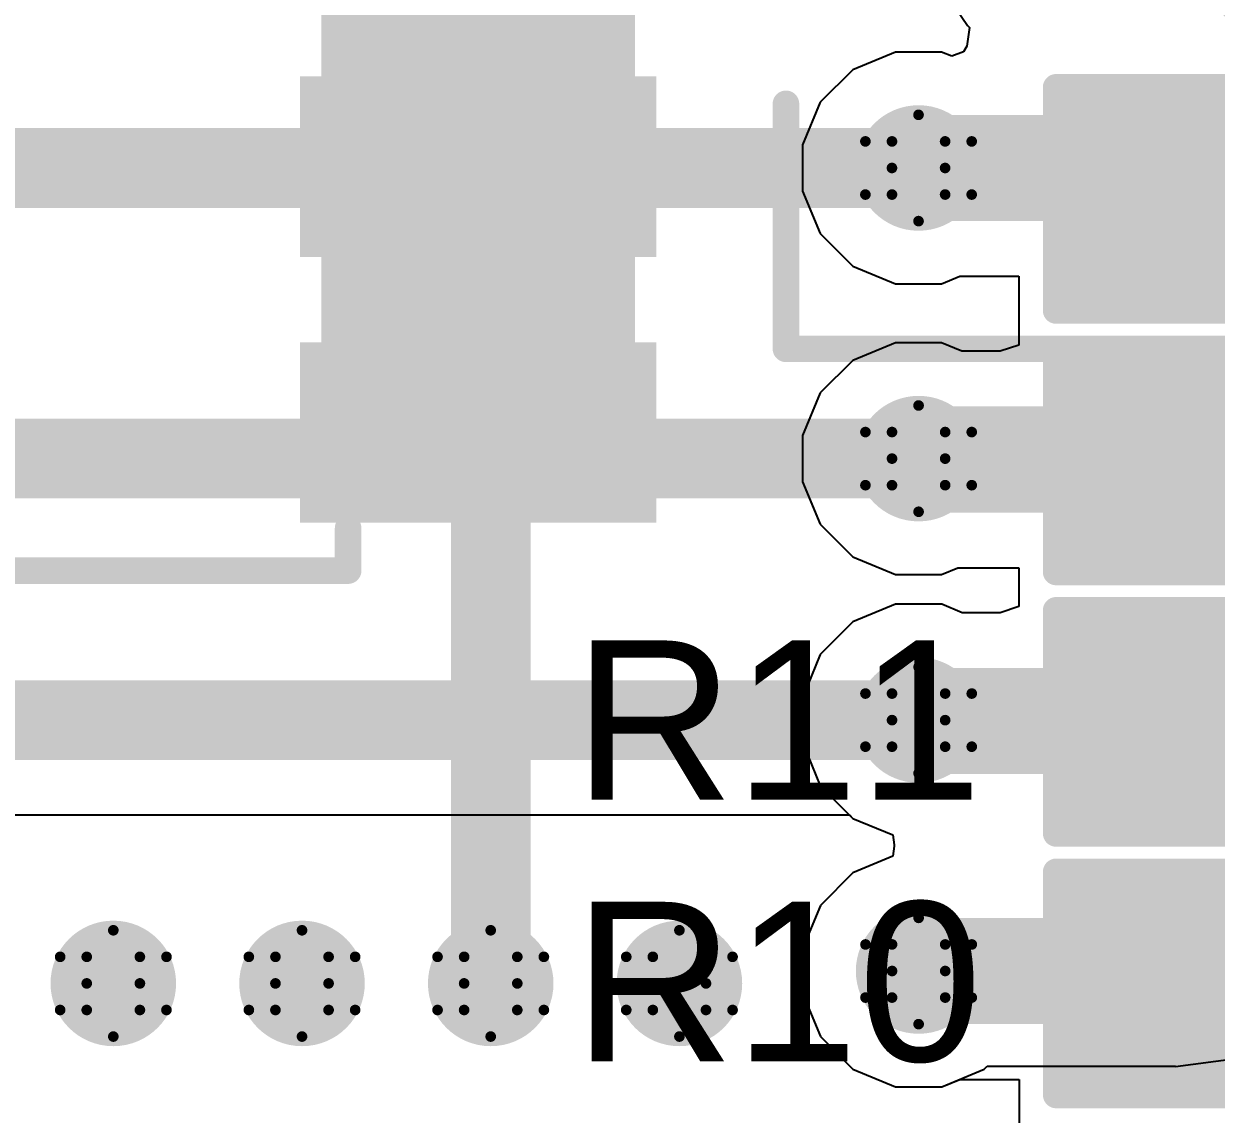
# Model space of a CAD drawing. Header units: inches. Extents: x -25 to 209, y 65 to 158.
# Drawn here: x 63.02 to 68.72, y 93.57 to 98.78 of the extents above; entities that cross this region are included whole.
import ezdxf

# ---------------------------------------------------------------- set-up
doc = ezdxf.new("R2010")
doc.units = ezdxf.units.IN
for name, color, linetype in [('Bottom Layer', 5, 'Continuous'), ('Drill Drawing', 1, 'Continuous'), ('Top Layer', 1, 'Continuous'), ('Top Overlay', 2, 'Continuous'), ('Top Paste', 8, 'Continuous'), ('Top Solder', 216, 'Continuous'), ('Via Holes', 16, 'Continuous')]:
    doc.layers.add(name, color=color, linetype=linetype)
doc.styles.add('Arial', font='', dxfattribs={"height": 0.2})
doc.styles.get('Arial').set_extended_font_data('Arial')

# ---------------------------------------------------------------- blocks, each defined once
blk = doc.blocks.new('SOP_8L_18')
at = {"layer": 'Top Layer'}
for points in [[(1.95, -0.305), (3.45, -0.305), (3.45, -0.965), (1.95, -0.965)], [(1.95, -1.575), (3.45, -1.575), (3.45, -2.235), (1.95, -2.235)]]:
    blk.add_hatch(color=1, dxfattribs=at).paths.add_polyline_path(points)
at = {"layer": 'Top Paste'}
for points in [[(1.95, -0.305), (3.45, -0.305), (3.45, -0.965), (1.95, -0.965)], [(1.95, -1.575), (3.45, -1.575), (3.45, -2.235), (1.95, -2.235)]]:
    blk.add_hatch(color=8, dxfattribs=at).paths.add_polyline_path(points)
at = {"layer": 'Top Solder'}
for points in [[(1.8484, -0.2034), (3.5516, -0.2034), (3.5516, -1.0666), (1.8484, -1.0666)], [(1.8484, -1.4734), (3.5516, -1.4734), (3.5516, -2.3366), (1.8484, -2.3366)]]:
    blk.add_hatch(color=216, dxfattribs=at).paths.add_polyline_path(points)
at = {"layer": 'Top Overlay'}
for points in [[(2.0784, -2.5654, 0.127, 0.127, 0), (2.0784, -2.3622, 0.127, 0.127, 0)], [(-1.9856, -2.5654, 0.127, 0.127, 0), (2.0784, -2.5654, 0.127, 0.127, 0)]]:
    blk.add_lwpolyline(points, format="xyseb", dxfattribs=at)
for points in [[(2.0467, -2.3622, 0.0635, 0.0635, 1), (2.1102, -2.3622, 0.0635, 0.0635, 1)], [(2.0467, -2.5654, 0.0635, 0.0635, 1), (2.1102, -2.5654, 0.0635, 0.0635, 1)], [(2.0467, -2.5654, 0.0635, 0.0635, 1), (2.1102, -2.5654, 0.0635, 0.0635, 1)]]:
    blk.add_lwpolyline(points, format="xyseb", close=True, dxfattribs=at)
blk = doc.blocks.new('R___0603_45')
at = {"layer": 'Top Layer'}
for points in [[(-0.381, 0.4445), (-0.381, -0.4445), (-1.143, -0.4445), (-1.143, 0.4445)], [(1.143, 0.4445), (1.143, -0.4445), (0.381, -0.4445), (0.381, 0.4445)]]:
    blk.add_hatch(color=1, dxfattribs=at).paths.add_polyline_path(points)
at = {"layer": 'Top Paste'}
for points in [[(-0.381, 0.4445), (-0.381, -0.4445), (-1.143, -0.4445), (-1.143, 0.4445)], [(1.143, 0.4445), (1.143, -0.4445), (0.381, -0.4445), (0.381, 0.4445)]]:
    blk.add_hatch(color=8, dxfattribs=at).paths.add_polyline_path(points)
at = {"layer": 'Top Solder'}
for points in [[(-0.2794, 0.5461), (-0.2794, -0.5461), (-1.2446, -0.5461), (-1.2446, 0.5461)], [(1.2446, 0.5461), (1.2446, -0.5461), (0.2794, -0.5461), (0.2794, 0.5461)]]:
    blk.add_hatch(color=216, dxfattribs=at).paths.add_polyline_path(points)
at = {"layer": 'Top Overlay'}
for points in [[(-1.2192, 0.5334, 0.127, 0.127, 0), (1.2192, 0.5334, 0.127, 0.127, 0)], [(-1.2192, -0.5334, 0.127, 0.127, 0), (-1.2192, 0.5334, 0.127, 0.127, 0)], [(1.2192, -0.5334, 0.127, 0.127, 0), (1.2192, 0.5334, 0.127, 0.127, 0)], [(-1.2192, -0.5334, 0.127, 0.127, 0), (1.2192, -0.5334, 0.127, 0.127, 0)]]:
    blk.add_lwpolyline(points, format="xyseb", dxfattribs=at)
for points in [[(-1.25095, 0.5334, 0.0635, 0.0635, 1), (-1.18745, 0.5334, 0.0635, 0.0635, 1)], [(-1.25095, 0.5334, 0.0635, 0.0635, 1), (-1.18745, 0.5334, 0.0635, 0.0635, 1)], [(1.18745, 0.5334, 0.0635, 0.0635, 1), (1.25095, 0.5334, 0.0635, 0.0635, 1)], [(1.18745, 0.5334, 0.0635, 0.0635, 1), (1.25095, 0.5334, 0.0635, 0.0635, 1)], [(-1.25095, -0.5334, 0.0635, 0.0635, 1), (-1.18745, -0.5334, 0.0635, 0.0635, 1)], [(-1.25095, -0.5334, 0.0635, 0.0635, 1), (-1.18745, -0.5334, 0.0635, 0.0635, 1)], [(1.18745, -0.5334, 0.0635, 0.0635, 1), (1.25095, -0.5334, 0.0635, 0.0635, 1)], [(1.18745, -0.5334, 0.0635, 0.0635, 1), (1.25095, -0.5334, 0.0635, 0.0635, 1)]]:
    blk.add_lwpolyline(points, format="xyseb", close=True, dxfattribs=at)
blk = doc.blocks.new('R___0603_46')
at = {"layer": 'Top Layer'}
for points in [[(-0.381, 0.4445), (-0.381, -0.4445), (-1.143, -0.4445), (-1.143, 0.4445)], [(1.143, 0.4445), (1.143, -0.4445), (0.381, -0.4445), (0.381, 0.4445)]]:
    blk.add_hatch(color=1, dxfattribs=at).paths.add_polyline_path(points)
at = {"layer": 'Top Paste'}
for points in [[(-0.381, 0.4445), (-0.381, -0.4445), (-1.143, -0.4445), (-1.143, 0.4445)], [(1.143, 0.4445), (1.143, -0.4445), (0.381, -0.4445), (0.381, 0.4445)]]:
    blk.add_hatch(color=8, dxfattribs=at).paths.add_polyline_path(points)
at = {"layer": 'Top Solder'}
for points in [[(-0.2794, 0.5461), (-0.2794, -0.5461), (-1.2446, -0.5461), (-1.2446, 0.5461)], [(1.2446, 0.5461), (1.2446, -0.5461), (0.2794, -0.5461), (0.2794, 0.5461)]]:
    blk.add_hatch(color=216, dxfattribs=at).paths.add_polyline_path(points)
at = {"layer": 'Top Overlay'}
for points in [[(-1.2192, 0.5334, 0.127, 0.127, 0), (1.2192, 0.5334, 0.127, 0.127, 0)], [(-1.2192, -0.5334, 0.127, 0.127, 0), (-1.2192, 0.5334, 0.127, 0.127, 0)], [(1.2192, -0.5334, 0.127, 0.127, 0), (1.2192, 0.5334, 0.127, 0.127, 0)], [(-1.2192, -0.5334, 0.127, 0.127, 0), (1.2192, -0.5334, 0.127, 0.127, 0)]]:
    blk.add_lwpolyline(points, format="xyseb", dxfattribs=at)
for points in [[(-1.25095, 0.5334, 0.0635, 0.0635, 1), (-1.18745, 0.5334, 0.0635, 0.0635, 1)], [(-1.25095, 0.5334, 0.0635, 0.0635, 1), (-1.18745, 0.5334, 0.0635, 0.0635, 1)], [(1.18745, 0.5334, 0.0635, 0.0635, 1), (1.25095, 0.5334, 0.0635, 0.0635, 1)], [(1.18745, 0.5334, 0.0635, 0.0635, 1), (1.25095, 0.5334, 0.0635, 0.0635, 1)], [(-1.25095, -0.5334, 0.0635, 0.0635, 1), (-1.18745, -0.5334, 0.0635, 0.0635, 1)], [(-1.25095, -0.5334, 0.0635, 0.0635, 1), (-1.18745, -0.5334, 0.0635, 0.0635, 1)], [(1.18745, -0.5334, 0.0635, 0.0635, 1), (1.25095, -0.5334, 0.0635, 0.0635, 1)], [(1.18745, -0.5334, 0.0635, 0.0635, 1), (1.25095, -0.5334, 0.0635, 0.0635, 1)]]:
    blk.add_lwpolyline(points, format="xyseb", close=True, dxfattribs=at)
blk = doc.blocks.new('R___0603_47')
at = {"layer": 'Top Layer'}
for points in [[(-0.381, 0.4445), (-0.381, -0.4445), (-1.143, -0.4445), (-1.143, 0.4445)], [(1.143, 0.4445), (1.143, -0.4445), (0.381, -0.4445), (0.381, 0.4445)]]:
    blk.add_hatch(color=1, dxfattribs=at).paths.add_polyline_path(points)
at = {"layer": 'Top Paste'}
for points in [[(-0.381, 0.4445), (-0.381, -0.4445), (-1.143, -0.4445), (-1.143, 0.4445)], [(1.143, 0.4445), (1.143, -0.4445), (0.381, -0.4445), (0.381, 0.4445)]]:
    blk.add_hatch(color=8, dxfattribs=at).paths.add_polyline_path(points)
at = {"layer": 'Top Solder'}
for points in [[(-0.2794, 0.5461), (-0.2794, -0.5461), (-1.2446, -0.5461), (-1.2446, 0.5461)], [(1.2446, 0.5461), (1.2446, -0.5461), (0.2794, -0.5461), (0.2794, 0.5461)]]:
    blk.add_hatch(color=216, dxfattribs=at).paths.add_polyline_path(points)
at = {"layer": 'Top Overlay'}
for points in [[(-1.2192, 0.5334, 0.127, 0.127, 0), (1.2192, 0.5334, 0.127, 0.127, 0)], [(-1.2192, -0.5334, 0.127, 0.127, 0), (-1.2192, 0.5334, 0.127, 0.127, 0)], [(1.2192, -0.5334, 0.127, 0.127, 0), (1.2192, 0.5334, 0.127, 0.127, 0)], [(-1.2192, -0.5334, 0.127, 0.127, 0), (1.2192, -0.5334, 0.127, 0.127, 0)]]:
    blk.add_lwpolyline(points, format="xyseb", dxfattribs=at)
for points in [[(-1.25095, 0.5334, 0.0635, 0.0635, 1), (-1.18745, 0.5334, 0.0635, 0.0635, 1)], [(-1.25095, 0.5334, 0.0635, 0.0635, 1), (-1.18745, 0.5334, 0.0635, 0.0635, 1)], [(1.18745, 0.5334, 0.0635, 0.0635, 1), (1.25095, 0.5334, 0.0635, 0.0635, 1)], [(1.18745, 0.5334, 0.0635, 0.0635, 1), (1.25095, 0.5334, 0.0635, 0.0635, 1)], [(-1.25095, -0.5334, 0.0635, 0.0635, 1), (-1.18745, -0.5334, 0.0635, 0.0635, 1)], [(-1.25095, -0.5334, 0.0635, 0.0635, 1), (-1.18745, -0.5334, 0.0635, 0.0635, 1)], [(1.18745, -0.5334, 0.0635, 0.0635, 1), (1.25095, -0.5334, 0.0635, 0.0635, 1)], [(1.18745, -0.5334, 0.0635, 0.0635, 1), (1.25095, -0.5334, 0.0635, 0.0635, 1)]]:
    blk.add_lwpolyline(points, format="xyseb", close=True, dxfattribs=at)
blk = doc.blocks.new('R___0603_48')
at = {"layer": 'Top Layer'}
for points in [[(-0.381, 0.4445), (-0.381, -0.4445), (-1.143, -0.4445), (-1.143, 0.4445)], [(1.143, 0.4445), (1.143, -0.4445), (0.381, -0.4445), (0.381, 0.4445)]]:
    blk.add_hatch(color=1, dxfattribs=at).paths.add_polyline_path(points)
at = {"layer": 'Top Paste'}
for points in [[(-0.381, 0.4445), (-0.381, -0.4445), (-1.143, -0.4445), (-1.143, 0.4445)], [(1.143, 0.4445), (1.143, -0.4445), (0.381, -0.4445), (0.381, 0.4445)]]:
    blk.add_hatch(color=8, dxfattribs=at).paths.add_polyline_path(points)
at = {"layer": 'Top Solder'}
for points in [[(-0.2794, 0.5461), (-0.2794, -0.5461), (-1.2446, -0.5461), (-1.2446, 0.5461)], [(1.2446, 0.5461), (1.2446, -0.5461), (0.2794, -0.5461), (0.2794, 0.5461)]]:
    blk.add_hatch(color=216, dxfattribs=at).paths.add_polyline_path(points)
at = {"layer": 'Top Overlay'}
for points in [[(-1.2192, 0.5334, 0.127, 0.127, 0), (1.2192, 0.5334, 0.127, 0.127, 0)], [(-1.2192, -0.5334, 0.127, 0.127, 0), (-1.2192, 0.5334, 0.127, 0.127, 0)], [(1.2192, -0.5334, 0.127, 0.127, 0), (1.2192, 0.5334, 0.127, 0.127, 0)], [(-1.2192, -0.5334, 0.127, 0.127, 0), (1.2192, -0.5334, 0.127, 0.127, 0)]]:
    blk.add_lwpolyline(points, format="xyseb", dxfattribs=at)
for points in [[(-1.25095, 0.5334, 0.0635, 0.0635, 1), (-1.18745, 0.5334, 0.0635, 0.0635, 1)], [(-1.25095, 0.5334, 0.0635, 0.0635, 1), (-1.18745, 0.5334, 0.0635, 0.0635, 1)], [(1.18745, 0.5334, 0.0635, 0.0635, 1), (1.25095, 0.5334, 0.0635, 0.0635, 1)], [(1.18745, 0.5334, 0.0635, 0.0635, 1), (1.25095, 0.5334, 0.0635, 0.0635, 1)], [(-1.25095, -0.5334, 0.0635, 0.0635, 1), (-1.18745, -0.5334, 0.0635, 0.0635, 1)], [(-1.25095, -0.5334, 0.0635, 0.0635, 1), (-1.18745, -0.5334, 0.0635, 0.0635, 1)], [(1.18745, -0.5334, 0.0635, 0.0635, 1), (1.25095, -0.5334, 0.0635, 0.0635, 1)], [(1.18745, -0.5334, 0.0635, 0.0635, 1), (1.25095, -0.5334, 0.0635, 0.0635, 1)]]:
    blk.add_lwpolyline(points, format="xyseb", close=True, dxfattribs=at)

msp = doc.modelspace()

# ---------------------------------------------------------------- hatches: boundary and pattern name
at = {"layer": 'Bottom Layer'}
h = msp.add_hatch(color=5, dxfattribs=at)
edge = h.paths.add_edge_path()
edge.add_arc((67.2954, 98.0928), 0.3, 0, 360)
h = msp.add_hatch(color=5, dxfattribs=at)
edge = h.paths.add_edge_path()
edge.add_arc((67.2956, 96.7035), 0.3, 0, 360)
h = msp.add_hatch(color=5, dxfattribs=at)
edge = h.paths.add_edge_path()
edge.add_arc((67.2957, 95.4535), 0.3, 0, 360)
h = msp.add_hatch(color=5, dxfattribs=at)
edge = h.paths.add_edge_path()
edge.add_arc((67.2958, 94.2543), 0.3, 0, 360)
h = msp.add_hatch(color=5, dxfattribs=at)
edge = h.paths.add_edge_path()
edge.add_arc((63.4476, 94.195), 0.3, 0, 360)
h = msp.add_hatch(color=5, dxfattribs=at)
edge = h.paths.add_edge_path()
edge.add_arc((64.3493, 94.195), 0.3, 0, 360)
h = msp.add_hatch(color=5, dxfattribs=at)
edge = h.paths.add_edge_path()
edge.add_arc((65.251, 94.195), 0.3, 0, 360)
h = msp.add_hatch(color=5, dxfattribs=at)
edge = h.paths.add_edge_path()
edge.add_arc((66.1527, 94.195), 0.3, 0, 360)
at = {"layer": 'Top Layer'}
msp.add_hatch(color=1, dxfattribs=at).paths.add_polyline_path([(64.4412, 96.4986), (65.9412, 96.4986), (65.9412, 100.9686), (64.4412, 100.9686)])
h = msp.add_hatch(color=1, dxfattribs=at)
edge = h.paths.add_edge_path()
edge.add_arc((67.2954, 98.0928), 0.3, 0, 360)
h = msp.add_hatch(color=1, dxfattribs=at)
edge = h.paths.add_edge_path()
edge.add_arc((67.2956, 96.7035), 0.3, 0, 360)
h = msp.add_hatch(color=1, dxfattribs=at)
edge = h.paths.add_edge_path()
edge.add_arc((67.2957, 95.4535), 0.3, 0, 360)
h = msp.add_hatch(color=1, dxfattribs=at)
edge = h.paths.add_edge_path()
edge.add_arc((67.2958, 94.2543), 0.3, 0, 360)
h = msp.add_hatch(color=1, dxfattribs=at)
edge = h.paths.add_edge_path()
edge.add_arc((63.4476, 94.195), 0.3, 0, 360)
h = msp.add_hatch(color=1, dxfattribs=at)
edge = h.paths.add_edge_path()
edge.add_arc((64.3493, 94.195), 0.3, 0, 360)
h = msp.add_hatch(color=1, dxfattribs=at)
edge = h.paths.add_edge_path()
edge.add_arc((65.251, 94.195), 0.3, 0, 360)
h = msp.add_hatch(color=1, dxfattribs=at)
edge = h.paths.add_edge_path()
edge.add_arc((66.1527, 94.195), 0.3, 0, 360)
at = {"layer": 'Via Holes'}
h = msp.add_hatch(color=7, dxfattribs=at)
edge = h.paths.add_edge_path()
edge.add_arc((67.2954, 98.0928), 0.15, 0, 360)
h = msp.add_hatch(color=7, dxfattribs=at)
edge = h.paths.add_edge_path()
edge.add_arc((67.2956, 96.7035), 0.15, 0, 360)
h = msp.add_hatch(color=7, dxfattribs=at)
edge = h.paths.add_edge_path()
edge.add_arc((67.2957, 95.4535), 0.15, 0, 360)
h = msp.add_hatch(color=7, dxfattribs=at)
edge = h.paths.add_edge_path()
edge.add_arc((67.2958, 94.2543), 0.15, 0, 360)
h = msp.add_hatch(color=7, dxfattribs=at)
edge = h.paths.add_edge_path()
edge.add_arc((63.4476, 94.195), 0.15, 0, 360)
h = msp.add_hatch(color=7, dxfattribs=at)
edge = h.paths.add_edge_path()
edge.add_arc((64.3493, 94.195), 0.15, 0, 360)
h = msp.add_hatch(color=7, dxfattribs=at)
edge = h.paths.add_edge_path()
edge.add_arc((65.251, 94.195), 0.15, 0, 360)
h = msp.add_hatch(color=7, dxfattribs=at)
edge = h.paths.add_edge_path()
edge.add_arc((66.1527, 94.195), 0.15, 0, 360)

# ---------------------------------------------------------------- linework, layer by layer
at = {"layer": 'Bottom Layer'}
for p, q in [((57.1442, 95.0003), (66.9654, 95.0003)), ((66.9654, 95.0003), (66.9819, 94.9839)), ((66.9819, 94.9839), (67.173, 94.9047)), ((67.173, 94.9047), (67.1791, 94.8578)), ((67.1791, 94.8505), (67.173, 94.8031)), ((67.1791, 94.8578), (67.1791, 94.8505)), ((67.173, 94.8031), (66.982, 94.724)), ((66.982, 94.724), (66.8262, 94.5681)), ((66.8262, 94.5681), (66.7418, 94.3645)), ((66.7418, 94.3645), (66.7418, 94.1441)), ((66.7418, 94.1441), (66.8262, 93.9405)), ((66.8262, 93.9405), (66.982, 93.7847)), ((66.982, 93.7847), (67.1856, 93.7003)), ((67.406, 93.7003), (67.6096, 93.7847)), ((67.6096, 93.7847), (67.624, 93.799)), ((67.624, 93.799), (68.5236, 93.799)), ((68.5236, 93.7985), (68.8012, 93.8351)), ((68.5236, 93.799), (68.5236, 93.7985)), ((67.1856, 93.7003), (67.406, 93.7003))]:
    msp.add_line(p, q, dxfattribs=at)
for points in [[(68.3109, 99.1897, 0.381, 0.381, -0.414214), (69.1425, 98.3582, 0.381, 0.381, 0)], [(28.4396, 98.0928, 0.381, 0.381, 0), (67.2954, 98.0928, 0.381, 0.381, 0)], [(11.4315, 96.7035, 0.381, 0.381, 0), (67.2956, 96.7035, 0.381, 0.381, 0)], [(-6.1028, 95.4535, 0.381, 0.381, 0), (67.2957, 95.4535, 0.381, 0.381, 0)], [(69.1425, 94.8711, 0.381, 0.381, -0.414214), (68.5236, 94.2522, 0.381, 0.381, 0)], [(67.2979, 94.2522, 0.381, 0.381, 0), (68.5236, 94.2522, 0.381, 0.381, 0)]]:
    msp.add_lwpolyline(points, format="xyseb", dxfattribs=at)
for points in [[(67.2002, 98.0928, 0.1905, 0.1905, 1), (67.3907, 98.0928, 0.1905, 0.1905, 1)], [(67.2003, 96.7035, 0.1905, 0.1905, 1), (67.3908, 96.7035, 0.1905, 0.1905, 1)], [(67.2004, 95.4535, 0.1905, 0.1905, 1), (67.3909, 95.4535, 0.1905, 0.1905, 1)], [(67.2027, 94.2522, 0.1905, 0.1905, 1), (67.3932, 94.2522, 0.1905, 0.1905, 1)], [(68.4283, 94.2522, 0.1905, 0.1905, 1), (68.6188, 94.2522, 0.1905, 0.1905, 1)], [(68.4283, 94.2522, 0.1905, 0.1905, 1), (68.6188, 94.2522, 0.1905, 0.1905, 1)]]:
    msp.add_lwpolyline(points, format="xyseb", close=True, dxfattribs=at)
at = {"layer": 'Drill Drawing'}
for points in [[(67.1684, 98.2198, 0.0508, 0.0508, 0), (67.2954, 98.3468, 0.0508, 0.0508, 0)], [(67.2954, 98.3468, 0.0508, 0.0508, 0), (67.4224, 98.2198, 0.0508, 0.0508, 0)], [(67.0414, 98.2198, 0.0508, 0.0508, 0), (67.1684, 98.0928, 0.0508, 0.0508, 0)], [(67.0414, 98.2198, 0.0508, 0.0508, 0), (67.1684, 98.2198, 0.0508, 0.0508, 0)], [(67.4224, 98.2198, 0.0508, 0.0508, 0), (67.5494, 98.2198, 0.0508, 0.0508, 0)], [(67.4224, 98.0928, 0.0508, 0.0508, 0), (67.5494, 98.2198, 0.0508, 0.0508, 0)], [(67.0414, 97.9658, 0.0508, 0.0508, 0), (67.1684, 98.0928, 0.0508, 0.0508, 0)], [(67.4224, 98.0928, 0.0508, 0.0508, 0), (67.5494, 97.9658, 0.0508, 0.0508, 0)], [(67.0414, 97.9658, 0.0508, 0.0508, 0), (67.1684, 97.9658, 0.0508, 0.0508, 0)], [(67.1684, 97.9658, 0.0508, 0.0508, 0), (67.2954, 97.8388, 0.0508, 0.0508, 0)], [(67.2954, 97.8388, 0.0508, 0.0508, 0), (67.4224, 97.9658, 0.0508, 0.0508, 0)], [(67.4224, 97.9658, 0.0508, 0.0508, 0), (67.5494, 97.9658, 0.0508, 0.0508, 0)], [(67.1686, 96.8305, 0.0508, 0.0508, 0), (67.2956, 96.9575, 0.0508, 0.0508, 0)], [(67.2956, 96.9575, 0.0508, 0.0508, 0), (67.4226, 96.8305, 0.0508, 0.0508, 0)], [(67.0416, 96.8305, 0.0508, 0.0508, 0), (67.1686, 96.7035, 0.0508, 0.0508, 0)], [(67.0416, 96.8305, 0.0508, 0.0508, 0), (67.1686, 96.8305, 0.0508, 0.0508, 0)], [(67.4226, 96.8305, 0.0508, 0.0508, 0), (67.5496, 96.8305, 0.0508, 0.0508, 0)], [(67.4226, 96.7035, 0.0508, 0.0508, 0), (67.5496, 96.8305, 0.0508, 0.0508, 0)], [(67.0416, 96.5765, 0.0508, 0.0508, 0), (67.1686, 96.7035, 0.0508, 0.0508, 0)], [(67.4226, 96.7035, 0.0508, 0.0508, 0), (67.5496, 96.5765, 0.0508, 0.0508, 0)], [(67.0416, 96.5765, 0.0508, 0.0508, 0), (67.1686, 96.5765, 0.0508, 0.0508, 0)], [(67.1686, 96.5765, 0.0508, 0.0508, 0), (67.2956, 96.4495, 0.0508, 0.0508, 0)], [(67.2956, 96.4495, 0.0508, 0.0508, 0), (67.4226, 96.5765, 0.0508, 0.0508, 0)], [(67.4226, 96.5765, 0.0508, 0.0508, 0), (67.5496, 96.5765, 0.0508, 0.0508, 0)], [(67.1687, 95.5805, 0.0508, 0.0508, 0), (67.2957, 95.7075, 0.0508, 0.0508, 0)], [(67.2957, 95.7075, 0.0508, 0.0508, 0), (67.4227, 95.5805, 0.0508, 0.0508, 0)], [(67.0417, 95.5805, 0.0508, 0.0508, 0), (67.1687, 95.4535, 0.0508, 0.0508, 0)], [(67.0417, 95.5805, 0.0508, 0.0508, 0), (67.1687, 95.5805, 0.0508, 0.0508, 0)], [(67.4227, 95.5805, 0.0508, 0.0508, 0), (67.5497, 95.5805, 0.0508, 0.0508, 0)], [(67.4227, 95.4535, 0.0508, 0.0508, 0), (67.5497, 95.5805, 0.0508, 0.0508, 0)], [(67.0417, 95.3265, 0.0508, 0.0508, 0), (67.1687, 95.4535, 0.0508, 0.0508, 0)], [(67.4227, 95.4535, 0.0508, 0.0508, 0), (67.5497, 95.3265, 0.0508, 0.0508, 0)], [(67.0417, 95.3265, 0.0508, 0.0508, 0), (67.1687, 95.3265, 0.0508, 0.0508, 0)], [(67.1687, 95.3265, 0.0508, 0.0508, 0), (67.2957, 95.1995, 0.0508, 0.0508, 0)], [(67.2957, 95.1995, 0.0508, 0.0508, 0), (67.4227, 95.3265, 0.0508, 0.0508, 0)], [(67.4227, 95.3265, 0.0508, 0.0508, 0), (67.5497, 95.3265, 0.0508, 0.0508, 0)], [(67.1688, 94.3813, 0.0508, 0.0508, 0), (67.2958, 94.5083, 0.0508, 0.0508, 0)], [(67.2958, 94.5083, 0.0508, 0.0508, 0), (67.4228, 94.3813, 0.0508, 0.0508, 0)], [(63.3206, 94.322, 0.0508, 0.0508, 0), (63.4476, 94.449, 0.0508, 0.0508, 0)], [(63.4476, 94.449, 0.0508, 0.0508, 0), (63.5746, 94.322, 0.0508, 0.0508, 0)], [(64.2223, 94.322, 0.0508, 0.0508, 0), (64.3493, 94.449, 0.0508, 0.0508, 0)], [(64.3493, 94.449, 0.0508, 0.0508, 0), (64.4763, 94.322, 0.0508, 0.0508, 0)], [(65.124, 94.322, 0.0508, 0.0508, 0), (65.251, 94.449, 0.0508, 0.0508, 0)], [(65.251, 94.449, 0.0508, 0.0508, 0), (65.378, 94.322, 0.0508, 0.0508, 0)], [(66.0257, 94.322, 0.0508, 0.0508, 0), (66.1527, 94.449, 0.0508, 0.0508, 0)], [(66.1527, 94.449, 0.0508, 0.0508, 0), (66.2797, 94.322, 0.0508, 0.0508, 0)], [(67.0418, 94.3813, 0.0508, 0.0508, 0), (67.1688, 94.2543, 0.0508, 0.0508, 0)], [(67.0418, 94.3813, 0.0508, 0.0508, 0), (67.1688, 94.3813, 0.0508, 0.0508, 0)], [(67.4228, 94.3813, 0.0508, 0.0508, 0), (67.5498, 94.3813, 0.0508, 0.0508, 0)], [(67.4228, 94.2543, 0.0508, 0.0508, 0), (67.5498, 94.3813, 0.0508, 0.0508, 0)], [(63.1936, 94.322, 0.0508, 0.0508, 0), (63.3206, 94.195, 0.0508, 0.0508, 0)], [(63.1936, 94.322, 0.0508, 0.0508, 0), (63.3206, 94.322, 0.0508, 0.0508, 0)], [(63.5746, 94.322, 0.0508, 0.0508, 0), (63.7016, 94.322, 0.0508, 0.0508, 0)], [(63.5746, 94.195, 0.0508, 0.0508, 0), (63.7016, 94.322, 0.0508, 0.0508, 0)], [(64.0953, 94.322, 0.0508, 0.0508, 0), (64.2223, 94.195, 0.0508, 0.0508, 0)], [(64.0953, 94.322, 0.0508, 0.0508, 0), (64.2223, 94.322, 0.0508, 0.0508, 0)], [(64.4763, 94.322, 0.0508, 0.0508, 0), (64.6033, 94.322, 0.0508, 0.0508, 0)], [(64.4763, 94.195, 0.0508, 0.0508, 0), (64.6033, 94.322, 0.0508, 0.0508, 0)], [(64.997, 94.322, 0.0508, 0.0508, 0), (65.124, 94.195, 0.0508, 0.0508, 0)], [(64.997, 94.322, 0.0508, 0.0508, 0), (65.124, 94.322, 0.0508, 0.0508, 0)], [(65.378, 94.322, 0.0508, 0.0508, 0), (65.505, 94.322, 0.0508, 0.0508, 0)], [(65.378, 94.195, 0.0508, 0.0508, 0), (65.505, 94.322, 0.0508, 0.0508, 0)], [(65.8987, 94.322, 0.0508, 0.0508, 0), (66.0257, 94.195, 0.0508, 0.0508, 0)], [(65.8987, 94.322, 0.0508, 0.0508, 0), (66.0257, 94.322, 0.0508, 0.0508, 0)], [(66.2797, 94.322, 0.0508, 0.0508, 0), (66.4067, 94.322, 0.0508, 0.0508, 0)], [(66.2797, 94.195, 0.0508, 0.0508, 0), (66.4067, 94.322, 0.0508, 0.0508, 0)], [(67.0418, 94.1273, 0.0508, 0.0508, 0), (67.1688, 94.2543, 0.0508, 0.0508, 0)], [(67.4228, 94.2543, 0.0508, 0.0508, 0), (67.5498, 94.1273, 0.0508, 0.0508, 0)], [(63.1936, 94.068, 0.0508, 0.0508, 0), (63.3206, 94.195, 0.0508, 0.0508, 0)], [(63.5746, 94.195, 0.0508, 0.0508, 0), (63.7016, 94.068, 0.0508, 0.0508, 0)], [(64.0953, 94.068, 0.0508, 0.0508, 0), (64.2223, 94.195, 0.0508, 0.0508, 0)], [(64.4763, 94.195, 0.0508, 0.0508, 0), (64.6033, 94.068, 0.0508, 0.0508, 0)], [(64.997, 94.068, 0.0508, 0.0508, 0), (65.124, 94.195, 0.0508, 0.0508, 0)], [(65.378, 94.195, 0.0508, 0.0508, 0), (65.505, 94.068, 0.0508, 0.0508, 0)], [(65.8987, 94.068, 0.0508, 0.0508, 0), (66.0257, 94.195, 0.0508, 0.0508, 0)], [(66.2797, 94.195, 0.0508, 0.0508, 0), (66.4067, 94.068, 0.0508, 0.0508, 0)], [(67.0418, 94.1273, 0.0508, 0.0508, 0), (67.1688, 94.1273, 0.0508, 0.0508, 0)], [(67.1688, 94.1273, 0.0508, 0.0508, 0), (67.2958, 94.0003, 0.0508, 0.0508, 0)], [(67.2958, 94.0003, 0.0508, 0.0508, 0), (67.4228, 94.1273, 0.0508, 0.0508, 0)], [(67.4228, 94.1273, 0.0508, 0.0508, 0), (67.5498, 94.1273, 0.0508, 0.0508, 0)], [(63.1936, 94.068, 0.0508, 0.0508, 0), (63.3206, 94.068, 0.0508, 0.0508, 0)], [(63.3206, 94.068, 0.0508, 0.0508, 0), (63.4476, 93.941, 0.0508, 0.0508, 0)], [(63.4476, 93.941, 0.0508, 0.0508, 0), (63.5746, 94.068, 0.0508, 0.0508, 0)], [(63.5746, 94.068, 0.0508, 0.0508, 0), (63.7016, 94.068, 0.0508, 0.0508, 0)], [(64.0953, 94.068, 0.0508, 0.0508, 0), (64.2223, 94.068, 0.0508, 0.0508, 0)], [(64.2223, 94.068, 0.0508, 0.0508, 0), (64.3493, 93.941, 0.0508, 0.0508, 0)], [(64.3493, 93.941, 0.0508, 0.0508, 0), (64.4763, 94.068, 0.0508, 0.0508, 0)], [(64.4763, 94.068, 0.0508, 0.0508, 0), (64.6033, 94.068, 0.0508, 0.0508, 0)], [(64.997, 94.068, 0.0508, 0.0508, 0), (65.124, 94.068, 0.0508, 0.0508, 0)], [(65.124, 94.068, 0.0508, 0.0508, 0), (65.251, 93.941, 0.0508, 0.0508, 0)], [(65.251, 93.941, 0.0508, 0.0508, 0), (65.378, 94.068, 0.0508, 0.0508, 0)], [(65.378, 94.068, 0.0508, 0.0508, 0), (65.505, 94.068, 0.0508, 0.0508, 0)], [(65.8987, 94.068, 0.0508, 0.0508, 0), (66.0257, 94.068, 0.0508, 0.0508, 0)], [(66.0257, 94.068, 0.0508, 0.0508, 0), (66.1527, 93.941, 0.0508, 0.0508, 0)], [(66.1527, 93.941, 0.0508, 0.0508, 0), (66.2797, 94.068, 0.0508, 0.0508, 0)], [(66.2797, 94.068, 0.0508, 0.0508, 0), (66.4067, 94.068, 0.0508, 0.0508, 0)]]:
    msp.add_lwpolyline(points, format="xyseb", dxfattribs=at)
for points in [[(67.2827, 98.3468, 0.0254, 0.0254, 1), (67.3081, 98.3468, 0.0254, 0.0254, 1)], [(67.2827, 98.3468, 0.0254, 0.0254, 1), (67.3081, 98.3468, 0.0254, 0.0254, 1)], [(67.0287, 98.2198, 0.0254, 0.0254, 1), (67.0541, 98.2198, 0.0254, 0.0254, 1)], [(67.0287, 98.2198, 0.0254, 0.0254, 1), (67.0541, 98.2198, 0.0254, 0.0254, 1)], [(67.1557, 98.2198, 0.0254, 0.0254, 1), (67.1811, 98.2198, 0.0254, 0.0254, 1)], [(67.1557, 98.2198, 0.0254, 0.0254, 1), (67.1811, 98.2198, 0.0254, 0.0254, 1)], [(67.4097, 98.2198, 0.0254, 0.0254, 1), (67.4351, 98.2198, 0.0254, 0.0254, 1)], [(67.4097, 98.2198, 0.0254, 0.0254, 1), (67.4351, 98.2198, 0.0254, 0.0254, 1)], [(67.5367, 98.2198, 0.0254, 0.0254, 1), (67.5621, 98.2198, 0.0254, 0.0254, 1)], [(67.5367, 98.2198, 0.0254, 0.0254, 1), (67.5621, 98.2198, 0.0254, 0.0254, 1)], [(67.1557, 98.0928, 0.0254, 0.0254, 1), (67.1811, 98.0928, 0.0254, 0.0254, 1)], [(67.1557, 98.0928, 0.0254, 0.0254, 1), (67.1811, 98.0928, 0.0254, 0.0254, 1)], [(67.4097, 98.0928, 0.0254, 0.0254, 1), (67.4351, 98.0928, 0.0254, 0.0254, 1)], [(67.4097, 98.0928, 0.0254, 0.0254, 1), (67.4351, 98.0928, 0.0254, 0.0254, 1)], [(67.0287, 97.9658, 0.0254, 0.0254, 1), (67.0541, 97.9658, 0.0254, 0.0254, 1)], [(67.0287, 97.9658, 0.0254, 0.0254, 1), (67.0541, 97.9658, 0.0254, 0.0254, 1)], [(67.1557, 97.9658, 0.0254, 0.0254, 1), (67.1811, 97.9658, 0.0254, 0.0254, 1)], [(67.1557, 97.9658, 0.0254, 0.0254, 1), (67.1811, 97.9658, 0.0254, 0.0254, 1)], [(67.4097, 97.9658, 0.0254, 0.0254, 1), (67.4351, 97.9658, 0.0254, 0.0254, 1)], [(67.4097, 97.9658, 0.0254, 0.0254, 1), (67.4351, 97.9658, 0.0254, 0.0254, 1)], [(67.5367, 97.9658, 0.0254, 0.0254, 1), (67.5621, 97.9658, 0.0254, 0.0254, 1)], [(67.5367, 97.9658, 0.0254, 0.0254, 1), (67.5621, 97.9658, 0.0254, 0.0254, 1)], [(67.2827, 97.8388, 0.0254, 0.0254, 1), (67.3081, 97.8388, 0.0254, 0.0254, 1)], [(67.2827, 97.8388, 0.0254, 0.0254, 1), (67.3081, 97.8388, 0.0254, 0.0254, 1)], [(67.2829, 96.9575, 0.0254, 0.0254, 1), (67.3083, 96.9575, 0.0254, 0.0254, 1)], [(67.2829, 96.9575, 0.0254, 0.0254, 1), (67.3083, 96.9575, 0.0254, 0.0254, 1)], [(67.0289, 96.8305, 0.0254, 0.0254, 1), (67.0543, 96.8305, 0.0254, 0.0254, 1)], [(67.0289, 96.8305, 0.0254, 0.0254, 1), (67.0543, 96.8305, 0.0254, 0.0254, 1)], [(67.1559, 96.8305, 0.0254, 0.0254, 1), (67.1813, 96.8305, 0.0254, 0.0254, 1)], [(67.1559, 96.8305, 0.0254, 0.0254, 1), (67.1813, 96.8305, 0.0254, 0.0254, 1)], [(67.4099, 96.8305, 0.0254, 0.0254, 1), (67.4353, 96.8305, 0.0254, 0.0254, 1)], [(67.4099, 96.8305, 0.0254, 0.0254, 1), (67.4353, 96.8305, 0.0254, 0.0254, 1)], [(67.5369, 96.8305, 0.0254, 0.0254, 1), (67.5623, 96.8305, 0.0254, 0.0254, 1)], [(67.5369, 96.8305, 0.0254, 0.0254, 1), (67.5623, 96.8305, 0.0254, 0.0254, 1)], [(67.1559, 96.7035, 0.0254, 0.0254, 1), (67.1813, 96.7035, 0.0254, 0.0254, 1)], [(67.1559, 96.7035, 0.0254, 0.0254, 1), (67.1813, 96.7035, 0.0254, 0.0254, 1)], [(67.4099, 96.7035, 0.0254, 0.0254, 1), (67.4353, 96.7035, 0.0254, 0.0254, 1)], [(67.4099, 96.7035, 0.0254, 0.0254, 1), (67.4353, 96.7035, 0.0254, 0.0254, 1)], [(67.0289, 96.5765, 0.0254, 0.0254, 1), (67.0543, 96.5765, 0.0254, 0.0254, 1)], [(67.0289, 96.5765, 0.0254, 0.0254, 1), (67.0543, 96.5765, 0.0254, 0.0254, 1)], [(67.1559, 96.5765, 0.0254, 0.0254, 1), (67.1813, 96.5765, 0.0254, 0.0254, 1)], [(67.1559, 96.5765, 0.0254, 0.0254, 1), (67.1813, 96.5765, 0.0254, 0.0254, 1)], [(67.4099, 96.5765, 0.0254, 0.0254, 1), (67.4353, 96.5765, 0.0254, 0.0254, 1)], [(67.4099, 96.5765, 0.0254, 0.0254, 1), (67.4353, 96.5765, 0.0254, 0.0254, 1)], [(67.5369, 96.5765, 0.0254, 0.0254, 1), (67.5623, 96.5765, 0.0254, 0.0254, 1)], [(67.5369, 96.5765, 0.0254, 0.0254, 1), (67.5623, 96.5765, 0.0254, 0.0254, 1)], [(67.2829, 96.4495, 0.0254, 0.0254, 1), (67.3083, 96.4495, 0.0254, 0.0254, 1)], [(67.2829, 96.4495, 0.0254, 0.0254, 1), (67.3083, 96.4495, 0.0254, 0.0254, 1)], [(67.283, 95.7075, 0.0254, 0.0254, 1), (67.3084, 95.7075, 0.0254, 0.0254, 1)], [(67.283, 95.7075, 0.0254, 0.0254, 1), (67.3084, 95.7075, 0.0254, 0.0254, 1)], [(67.029, 95.5805, 0.0254, 0.0254, 1), (67.0544, 95.5805, 0.0254, 0.0254, 1)], [(67.029, 95.5805, 0.0254, 0.0254, 1), (67.0544, 95.5805, 0.0254, 0.0254, 1)], [(67.156, 95.5805, 0.0254, 0.0254, 1), (67.1814, 95.5805, 0.0254, 0.0254, 1)], [(67.156, 95.5805, 0.0254, 0.0254, 1), (67.1814, 95.5805, 0.0254, 0.0254, 1)], [(67.41, 95.5805, 0.0254, 0.0254, 1), (67.4354, 95.5805, 0.0254, 0.0254, 1)], [(67.41, 95.5805, 0.0254, 0.0254, 1), (67.4354, 95.5805, 0.0254, 0.0254, 1)], [(67.537, 95.5805, 0.0254, 0.0254, 1), (67.5624, 95.5805, 0.0254, 0.0254, 1)], [(67.537, 95.5805, 0.0254, 0.0254, 1), (67.5624, 95.5805, 0.0254, 0.0254, 1)], [(67.156, 95.4535, 0.0254, 0.0254, 1), (67.1814, 95.4535, 0.0254, 0.0254, 1)], [(67.156, 95.4535, 0.0254, 0.0254, 1), (67.1814, 95.4535, 0.0254, 0.0254, 1)], [(67.41, 95.4535, 0.0254, 0.0254, 1), (67.4354, 95.4535, 0.0254, 0.0254, 1)], [(67.41, 95.4535, 0.0254, 0.0254, 1), (67.4354, 95.4535, 0.0254, 0.0254, 1)], [(67.029, 95.3265, 0.0254, 0.0254, 1), (67.0544, 95.3265, 0.0254, 0.0254, 1)], [(67.029, 95.3265, 0.0254, 0.0254, 1), (67.0544, 95.3265, 0.0254, 0.0254, 1)], [(67.156, 95.3265, 0.0254, 0.0254, 1), (67.1814, 95.3265, 0.0254, 0.0254, 1)], [(67.156, 95.3265, 0.0254, 0.0254, 1), (67.1814, 95.3265, 0.0254, 0.0254, 1)], [(67.41, 95.3265, 0.0254, 0.0254, 1), (67.4354, 95.3265, 0.0254, 0.0254, 1)], [(67.41, 95.3265, 0.0254, 0.0254, 1), (67.4354, 95.3265, 0.0254, 0.0254, 1)], [(67.537, 95.3265, 0.0254, 0.0254, 1), (67.5624, 95.3265, 0.0254, 0.0254, 1)], [(67.537, 95.3265, 0.0254, 0.0254, 1), (67.5624, 95.3265, 0.0254, 0.0254, 1)], [(67.283, 95.1995, 0.0254, 0.0254, 1), (67.3084, 95.1995, 0.0254, 0.0254, 1)], [(67.283, 95.1995, 0.0254, 0.0254, 1), (67.3084, 95.1995, 0.0254, 0.0254, 1)], [(67.2831, 94.5083, 0.0254, 0.0254, 1), (67.3085, 94.5083, 0.0254, 0.0254, 1)], [(67.2831, 94.5083, 0.0254, 0.0254, 1), (67.3085, 94.5083, 0.0254, 0.0254, 1)], [(63.4349, 94.449, 0.0254, 0.0254, 1), (63.4603, 94.449, 0.0254, 0.0254, 1)], [(63.4349, 94.449, 0.0254, 0.0254, 1), (63.4603, 94.449, 0.0254, 0.0254, 1)], [(64.3366, 94.449, 0.0254, 0.0254, 1), (64.362, 94.449, 0.0254, 0.0254, 1)], [(64.3366, 94.449, 0.0254, 0.0254, 1), (64.362, 94.449, 0.0254, 0.0254, 1)], [(65.2383, 94.449, 0.0254, 0.0254, 1), (65.2637, 94.449, 0.0254, 0.0254, 1)], [(65.2383, 94.449, 0.0254, 0.0254, 1), (65.2637, 94.449, 0.0254, 0.0254, 1)], [(66.14, 94.449, 0.0254, 0.0254, 1), (66.1654, 94.449, 0.0254, 0.0254, 1)], [(66.14, 94.449, 0.0254, 0.0254, 1), (66.1654, 94.449, 0.0254, 0.0254, 1)], [(67.0291, 94.3813, 0.0254, 0.0254, 1), (67.0545, 94.3813, 0.0254, 0.0254, 1)], [(67.0291, 94.3813, 0.0254, 0.0254, 1), (67.0545, 94.3813, 0.0254, 0.0254, 1)], [(67.1561, 94.3813, 0.0254, 0.0254, 1), (67.1815, 94.3813, 0.0254, 0.0254, 1)], [(67.1561, 94.3813, 0.0254, 0.0254, 1), (67.1815, 94.3813, 0.0254, 0.0254, 1)], [(67.4101, 94.3813, 0.0254, 0.0254, 1), (67.4355, 94.3813, 0.0254, 0.0254, 1)], [(67.4101, 94.3813, 0.0254, 0.0254, 1), (67.4355, 94.3813, 0.0254, 0.0254, 1)], [(67.5371, 94.3813, 0.0254, 0.0254, 1), (67.5625, 94.3813, 0.0254, 0.0254, 1)], [(67.5371, 94.3813, 0.0254, 0.0254, 1), (67.5625, 94.3813, 0.0254, 0.0254, 1)], [(63.1809, 94.322, 0.0254, 0.0254, 1), (63.2063, 94.322, 0.0254, 0.0254, 1)], [(63.1809, 94.322, 0.0254, 0.0254, 1), (63.2063, 94.322, 0.0254, 0.0254, 1)], [(63.3079, 94.322, 0.0254, 0.0254, 1), (63.3333, 94.322, 0.0254, 0.0254, 1)], [(63.3079, 94.322, 0.0254, 0.0254, 1), (63.3333, 94.322, 0.0254, 0.0254, 1)], [(63.5619, 94.322, 0.0254, 0.0254, 1), (63.5873, 94.322, 0.0254, 0.0254, 1)], [(63.5619, 94.322, 0.0254, 0.0254, 1), (63.5873, 94.322, 0.0254, 0.0254, 1)], [(63.6889, 94.322, 0.0254, 0.0254, 1), (63.7143, 94.322, 0.0254, 0.0254, 1)], [(63.6889, 94.322, 0.0254, 0.0254, 1), (63.7143, 94.322, 0.0254, 0.0254, 1)], [(64.0826, 94.322, 0.0254, 0.0254, 1), (64.108, 94.322, 0.0254, 0.0254, 1)], [(64.0826, 94.322, 0.0254, 0.0254, 1), (64.108, 94.322, 0.0254, 0.0254, 1)], [(64.2096, 94.322, 0.0254, 0.0254, 1), (64.235, 94.322, 0.0254, 0.0254, 1)], [(64.2096, 94.322, 0.0254, 0.0254, 1), (64.235, 94.322, 0.0254, 0.0254, 1)], [(64.4636, 94.322, 0.0254, 0.0254, 1), (64.489, 94.322, 0.0254, 0.0254, 1)], [(64.4636, 94.322, 0.0254, 0.0254, 1), (64.489, 94.322, 0.0254, 0.0254, 1)], [(64.5906, 94.322, 0.0254, 0.0254, 1), (64.616, 94.322, 0.0254, 0.0254, 1)], [(64.5906, 94.322, 0.0254, 0.0254, 1), (64.616, 94.322, 0.0254, 0.0254, 1)], [(64.9843, 94.322, 0.0254, 0.0254, 1), (65.0097, 94.322, 0.0254, 0.0254, 1)], [(64.9843, 94.322, 0.0254, 0.0254, 1), (65.0097, 94.322, 0.0254, 0.0254, 1)], [(65.1113, 94.322, 0.0254, 0.0254, 1), (65.1367, 94.322, 0.0254, 0.0254, 1)], [(65.1113, 94.322, 0.0254, 0.0254, 1), (65.1367, 94.322, 0.0254, 0.0254, 1)], [(65.3653, 94.322, 0.0254, 0.0254, 1), (65.3907, 94.322, 0.0254, 0.0254, 1)], [(65.3653, 94.322, 0.0254, 0.0254, 1), (65.3907, 94.322, 0.0254, 0.0254, 1)], [(65.4923, 94.322, 0.0254, 0.0254, 1), (65.5177, 94.322, 0.0254, 0.0254, 1)], [(65.4923, 94.322, 0.0254, 0.0254, 1), (65.5177, 94.322, 0.0254, 0.0254, 1)], [(65.886, 94.322, 0.0254, 0.0254, 1), (65.9114, 94.322, 0.0254, 0.0254, 1)], [(65.886, 94.322, 0.0254, 0.0254, 1), (65.9114, 94.322, 0.0254, 0.0254, 1)], [(66.013, 94.322, 0.0254, 0.0254, 1), (66.0384, 94.322, 0.0254, 0.0254, 1)], [(66.013, 94.322, 0.0254, 0.0254, 1), (66.0384, 94.322, 0.0254, 0.0254, 1)], [(66.267, 94.322, 0.0254, 0.0254, 1), (66.2924, 94.322, 0.0254, 0.0254, 1)], [(66.267, 94.322, 0.0254, 0.0254, 1), (66.2924, 94.322, 0.0254, 0.0254, 1)], [(66.394, 94.322, 0.0254, 0.0254, 1), (66.4194, 94.322, 0.0254, 0.0254, 1)], [(66.394, 94.322, 0.0254, 0.0254, 1), (66.4194, 94.322, 0.0254, 0.0254, 1)], [(67.1561, 94.2543, 0.0254, 0.0254, 1), (67.1815, 94.2543, 0.0254, 0.0254, 1)], [(67.1561, 94.2543, 0.0254, 0.0254, 1), (67.1815, 94.2543, 0.0254, 0.0254, 1)], [(67.4101, 94.2543, 0.0254, 0.0254, 1), (67.4355, 94.2543, 0.0254, 0.0254, 1)], [(67.4101, 94.2543, 0.0254, 0.0254, 1), (67.4355, 94.2543, 0.0254, 0.0254, 1)], [(63.3079, 94.195, 0.0254, 0.0254, 1), (63.3333, 94.195, 0.0254, 0.0254, 1)], [(63.3079, 94.195, 0.0254, 0.0254, 1), (63.3333, 94.195, 0.0254, 0.0254, 1)], [(63.5619, 94.195, 0.0254, 0.0254, 1), (63.5873, 94.195, 0.0254, 0.0254, 1)], [(63.5619, 94.195, 0.0254, 0.0254, 1), (63.5873, 94.195, 0.0254, 0.0254, 1)], [(64.2096, 94.195, 0.0254, 0.0254, 1), (64.235, 94.195, 0.0254, 0.0254, 1)], [(64.2096, 94.195, 0.0254, 0.0254, 1), (64.235, 94.195, 0.0254, 0.0254, 1)], [(64.4636, 94.195, 0.0254, 0.0254, 1), (64.489, 94.195, 0.0254, 0.0254, 1)], [(64.4636, 94.195, 0.0254, 0.0254, 1), (64.489, 94.195, 0.0254, 0.0254, 1)], [(65.1113, 94.195, 0.0254, 0.0254, 1), (65.1367, 94.195, 0.0254, 0.0254, 1)], [(65.1113, 94.195, 0.0254, 0.0254, 1), (65.1367, 94.195, 0.0254, 0.0254, 1)], [(65.3653, 94.195, 0.0254, 0.0254, 1), (65.3907, 94.195, 0.0254, 0.0254, 1)], [(65.3653, 94.195, 0.0254, 0.0254, 1), (65.3907, 94.195, 0.0254, 0.0254, 1)], [(66.013, 94.195, 0.0254, 0.0254, 1), (66.0384, 94.195, 0.0254, 0.0254, 1)], [(66.013, 94.195, 0.0254, 0.0254, 1), (66.0384, 94.195, 0.0254, 0.0254, 1)], [(66.267, 94.195, 0.0254, 0.0254, 1), (66.2924, 94.195, 0.0254, 0.0254, 1)], [(66.267, 94.195, 0.0254, 0.0254, 1), (66.2924, 94.195, 0.0254, 0.0254, 1)], [(67.0291, 94.1273, 0.0254, 0.0254, 1), (67.0545, 94.1273, 0.0254, 0.0254, 1)], [(67.0291, 94.1273, 0.0254, 0.0254, 1), (67.0545, 94.1273, 0.0254, 0.0254, 1)], [(67.1561, 94.1273, 0.0254, 0.0254, 1), (67.1815, 94.1273, 0.0254, 0.0254, 1)], [(67.1561, 94.1273, 0.0254, 0.0254, 1), (67.1815, 94.1273, 0.0254, 0.0254, 1)], [(67.4101, 94.1273, 0.0254, 0.0254, 1), (67.4355, 94.1273, 0.0254, 0.0254, 1)], [(67.4101, 94.1273, 0.0254, 0.0254, 1), (67.4355, 94.1273, 0.0254, 0.0254, 1)], [(67.5371, 94.1273, 0.0254, 0.0254, 1), (67.5625, 94.1273, 0.0254, 0.0254, 1)], [(67.5371, 94.1273, 0.0254, 0.0254, 1), (67.5625, 94.1273, 0.0254, 0.0254, 1)], [(63.1809, 94.068, 0.0254, 0.0254, 1), (63.2063, 94.068, 0.0254, 0.0254, 1)], [(63.1809, 94.068, 0.0254, 0.0254, 1), (63.2063, 94.068, 0.0254, 0.0254, 1)], [(63.3079, 94.068, 0.0254, 0.0254, 1), (63.3333, 94.068, 0.0254, 0.0254, 1)], [(63.3079, 94.068, 0.0254, 0.0254, 1), (63.3333, 94.068, 0.0254, 0.0254, 1)], [(63.5619, 94.068, 0.0254, 0.0254, 1), (63.5873, 94.068, 0.0254, 0.0254, 1)], [(63.5619, 94.068, 0.0254, 0.0254, 1), (63.5873, 94.068, 0.0254, 0.0254, 1)], [(63.6889, 94.068, 0.0254, 0.0254, 1), (63.7143, 94.068, 0.0254, 0.0254, 1)], [(63.6889, 94.068, 0.0254, 0.0254, 1), (63.7143, 94.068, 0.0254, 0.0254, 1)], [(64.0826, 94.068, 0.0254, 0.0254, 1), (64.108, 94.068, 0.0254, 0.0254, 1)], [(64.0826, 94.068, 0.0254, 0.0254, 1), (64.108, 94.068, 0.0254, 0.0254, 1)], [(64.2096, 94.068, 0.0254, 0.0254, 1), (64.235, 94.068, 0.0254, 0.0254, 1)], [(64.2096, 94.068, 0.0254, 0.0254, 1), (64.235, 94.068, 0.0254, 0.0254, 1)], [(64.4636, 94.068, 0.0254, 0.0254, 1), (64.489, 94.068, 0.0254, 0.0254, 1)], [(64.4636, 94.068, 0.0254, 0.0254, 1), (64.489, 94.068, 0.0254, 0.0254, 1)], [(64.5906, 94.068, 0.0254, 0.0254, 1), (64.616, 94.068, 0.0254, 0.0254, 1)], [(64.5906, 94.068, 0.0254, 0.0254, 1), (64.616, 94.068, 0.0254, 0.0254, 1)], [(64.9843, 94.068, 0.0254, 0.0254, 1), (65.0097, 94.068, 0.0254, 0.0254, 1)], [(64.9843, 94.068, 0.0254, 0.0254, 1), (65.0097, 94.068, 0.0254, 0.0254, 1)], [(65.1113, 94.068, 0.0254, 0.0254, 1), (65.1367, 94.068, 0.0254, 0.0254, 1)], [(65.1113, 94.068, 0.0254, 0.0254, 1), (65.1367, 94.068, 0.0254, 0.0254, 1)], [(65.3653, 94.068, 0.0254, 0.0254, 1), (65.3907, 94.068, 0.0254, 0.0254, 1)], [(65.3653, 94.068, 0.0254, 0.0254, 1), (65.3907, 94.068, 0.0254, 0.0254, 1)], [(65.4923, 94.068, 0.0254, 0.0254, 1), (65.5177, 94.068, 0.0254, 0.0254, 1)], [(65.4923, 94.068, 0.0254, 0.0254, 1), (65.5177, 94.068, 0.0254, 0.0254, 1)], [(65.886, 94.068, 0.0254, 0.0254, 1), (65.9114, 94.068, 0.0254, 0.0254, 1)], [(65.886, 94.068, 0.0254, 0.0254, 1), (65.9114, 94.068, 0.0254, 0.0254, 1)], [(66.013, 94.068, 0.0254, 0.0254, 1), (66.0384, 94.068, 0.0254, 0.0254, 1)], [(66.013, 94.068, 0.0254, 0.0254, 1), (66.0384, 94.068, 0.0254, 0.0254, 1)], [(66.267, 94.068, 0.0254, 0.0254, 1), (66.2924, 94.068, 0.0254, 0.0254, 1)], [(66.267, 94.068, 0.0254, 0.0254, 1), (66.2924, 94.068, 0.0254, 0.0254, 1)], [(66.394, 94.068, 0.0254, 0.0254, 1), (66.4194, 94.068, 0.0254, 0.0254, 1)], [(66.394, 94.068, 0.0254, 0.0254, 1), (66.4194, 94.068, 0.0254, 0.0254, 1)], [(67.2831, 94.0003, 0.0254, 0.0254, 1), (67.3085, 94.0003, 0.0254, 0.0254, 1)], [(67.2831, 94.0003, 0.0254, 0.0254, 1), (67.3085, 94.0003, 0.0254, 0.0254, 1)], [(63.4349, 93.941, 0.0254, 0.0254, 1), (63.4603, 93.941, 0.0254, 0.0254, 1)], [(63.4349, 93.941, 0.0254, 0.0254, 1), (63.4603, 93.941, 0.0254, 0.0254, 1)], [(64.3366, 93.941, 0.0254, 0.0254, 1), (64.362, 93.941, 0.0254, 0.0254, 1)], [(64.3366, 93.941, 0.0254, 0.0254, 1), (64.362, 93.941, 0.0254, 0.0254, 1)], [(65.2383, 93.941, 0.0254, 0.0254, 1), (65.2637, 93.941, 0.0254, 0.0254, 1)], [(65.2383, 93.941, 0.0254, 0.0254, 1), (65.2637, 93.941, 0.0254, 0.0254, 1)], [(66.14, 93.941, 0.0254, 0.0254, 1), (66.1654, 93.941, 0.0254, 0.0254, 1)], [(66.14, 93.941, 0.0254, 0.0254, 1), (66.1654, 93.941, 0.0254, 0.0254, 1)]]:
    msp.add_lwpolyline(points, format="xyseb", close=True, dxfattribs=at)
at = {"layer": 'Top Layer'}
for p, q in [((67.4483, 98.8934), (67.5286, 98.7732)), ((67.5381, 98.7637), (67.5267, 98.6752)), ((67.5286, 98.7732), (67.5381, 98.7637)), ((67.1852, 98.6468), (66.9816, 98.5625)), ((67.4056, 98.6468), (67.1852, 98.6468)), ((67.454, 98.6268), (67.4056, 98.6468)), ((67.5097, 98.6473), (67.454, 98.6268)), ((67.5267, 98.6752), (67.5097, 98.6473)), ((66.9816, 98.5625), (66.8258, 98.4067)), ((66.8258, 98.4067), (66.7414, 98.203)), ((66.7414, 98.203), (66.7414, 97.9826)), ((66.7414, 97.9826), (66.8258, 97.779)), ((66.8258, 97.779), (66.9816, 97.6232)), ((66.9816, 97.6232), (67.1852, 97.5388)), ((67.4056, 97.5388), (67.4927, 97.5749)), ((67.4927, 97.5749), (67.7751, 97.5749)), ((67.7751, 97.5749), (67.7751, 97.2465)), ((67.1852, 97.5388), (67.4056, 97.5388)), ((67.1854, 97.2575), (66.9818, 97.1732)), ((67.4058, 97.2575), (67.1854, 97.2575)), ((67.503, 97.2172), (67.4058, 97.2575)), ((67.6856, 97.2172), (67.503, 97.2172)), ((67.7751, 97.2465), (67.6856, 97.2172)), ((66.9818, 97.1732), (66.8259, 97.0173)), ((66.8259, 97.0173), (66.7416, 96.8137)), ((66.7416, 96.8137), (66.7416, 96.5933)), ((66.7416, 96.5933), (66.8259, 96.3897)), ((66.8259, 96.3897), (66.9818, 96.2339)), ((66.9818, 96.2339), (67.1854, 96.1495)), ((67.4058, 96.1495), (67.4826, 96.1813)), ((67.4826, 96.1813), (67.7752, 96.1813)), ((67.7752, 96.1813), (67.7752, 95.9965)), ((67.1854, 96.1495), (67.4058, 96.1495)), ((67.1855, 96.0075), (66.9819, 95.9232)), ((67.4059, 96.0075), (67.1855, 96.0075)), ((67.5031, 95.9672), (67.4059, 96.0075)), ((67.6858, 95.9672), (67.5031, 95.9672)), ((67.7752, 95.9965), (67.6858, 95.9672)), ((66.9819, 95.9232), (66.826, 95.7673)), ((66.826, 95.7673), (66.7417, 95.5637)), ((66.7417, 95.5637), (66.7417, 95.3433)), ((66.7417, 95.3433), (66.826, 95.1397)), ((66.826, 95.1397), (66.9819, 94.9839)), ((66.9819, 94.9839), (67.173, 94.9047)), ((67.173, 94.9047), (67.1791, 94.8578)), ((67.1791, 94.8505), (67.173, 94.8031)), ((67.1791, 94.8578), (67.1791, 94.8505)), ((67.173, 94.8031), (66.982, 94.724)), ((66.982, 94.724), (66.8262, 94.5681)), ((66.8262, 94.5681), (66.7418, 94.3645)), ((66.7418, 94.3645), (66.7418, 94.1441)), ((66.7418, 94.1441), (66.8262, 93.9405)), ((66.8262, 93.9405), (66.982, 93.7847)), ((66.982, 93.7847), (67.1856, 93.7003)), ((67.406, 93.7003), (67.493, 93.7364)), ((67.493, 93.7364), (67.7755, 93.7364)), ((67.7755, 93.7364), (67.7755, 93.3335)), ((67.1856, 93.7003), (67.406, 93.7003))]:
    msp.add_line(p, q, dxfattribs=at)
for points in [[(67.2954, 98.0928, 0.508, 0.508, 0), (68.4016, 98.0928, 0.508, 0.508, 0)], [(65.1912, 96.8286, 0.381, 0.381, -0.414214), (65.251, 96.7688, 0.381, 0.381, 0)], [(65.251, 94.195, 0.381, 0.381, 0), (65.251, 96.7688, 0.381, 0.381, 0)], [(67.2998, 96.6993, 0.508, 0.508, 0), (68.406, 96.6993, 0.508, 0.508, 0)], [(67.2956, 96.7035, 0.381, 0.381, 0), (67.2998, 96.6993, 0.381, 0.381, 0)], [(67.2999, 95.4493, 0.508, 0.508, 0), (68.4061, 95.4493, 0.508, 0.508, 0)], [(67.2957, 95.4535, 0.381, 0.381, 0), (67.2999, 95.4493, 0.381, 0.381, 0)], [(67.2958, 94.2543, 0.508, 0.508, 0), (68.402, 94.2543, 0.508, 0.508, 0)], [(67.2958, 94.2035, 0.381, 0.381, 0), (67.3, 94.1993, 0.381, 0.381, 0)]]:
    msp.add_lwpolyline(points, format="xyseb", dxfattribs=at)
for points in [[(67.1684, 98.0928, 0.254, 0.254, 1), (67.4224, 98.0928, 0.254, 0.254, 1)], [(68.2746, 98.0928, 0.254, 0.254, 1), (68.5286, 98.0928, 0.254, 0.254, 1)], [(65.0959, 96.8286, 0.1905, 0.1905, 1), (65.2864, 96.8286, 0.1905, 0.1905, 1)], [(65.1557, 96.7688, 0.1905, 0.1905, 1), (65.3462, 96.7688, 0.1905, 0.1905, 1)], [(65.1557, 96.7688, 0.1905, 0.1905, 1), (65.3462, 96.7688, 0.1905, 0.1905, 1)], [(67.1728, 96.6993, 0.254, 0.254, 1), (67.4268, 96.6993, 0.254, 0.254, 1)], [(68.279, 96.6993, 0.254, 0.254, 1), (68.533, 96.6993, 0.254, 0.254, 1)], [(67.2003, 96.7035, 0.1905, 0.1905, 1), (67.3908, 96.7035, 0.1905, 0.1905, 1)], [(67.2046, 96.6993, 0.1905, 0.1905, 1), (67.3951, 96.6993, 0.1905, 0.1905, 1)], [(67.1729, 95.4493, 0.254, 0.254, 1), (67.4269, 95.4493, 0.254, 0.254, 1)], [(68.2791, 95.4493, 0.254, 0.254, 1), (68.5331, 95.4493, 0.254, 0.254, 1)], [(67.2004, 95.4535, 0.1905, 0.1905, 1), (67.3909, 95.4535, 0.1905, 0.1905, 1)], [(67.2047, 95.4493, 0.1905, 0.1905, 1), (67.3952, 95.4493, 0.1905, 0.1905, 1)], [(67.1688, 94.2543, 0.254, 0.254, 1), (67.4228, 94.2543, 0.254, 0.254, 1)], [(68.275, 94.2543, 0.254, 0.254, 1), (68.529, 94.2543, 0.254, 0.254, 1)], [(65.1557, 94.195, 0.1905, 0.1905, 1), (65.3462, 94.195, 0.1905, 0.1905, 1)], [(67.2006, 94.2035, 0.1905, 0.1905, 1), (67.3911, 94.2035, 0.1905, 0.1905, 1)], [(67.2048, 94.1993, 0.1905, 0.1905, 1), (67.3953, 94.1993, 0.1905, 0.1905, 1)]]:
    msp.add_lwpolyline(points, format="xyseb", close=True, dxfattribs=at)
at = {"layer": 'Top Overlay'}
for points in [[(66.6618, 97.2284, 0.127, 0.127, 0), (66.6618, 98.3995, 0.127, 0.127, 0)], [(66.6618, 97.2284, 0.127, 0.127, 0), (67.953, 97.2284, 0.127, 0.127, 0)]]:
    msp.add_lwpolyline(points, format="xyseb", dxfattribs=at)
for points in [[(66.63, 98.3995, 0.0635, 0.0635, 1), (66.6935, 98.3995, 0.0635, 0.0635, 1)], [(66.63, 97.2284, 0.0635, 0.0635, 1), (66.6935, 97.2284, 0.0635, 0.0635, 1)], [(66.63, 97.2284, 0.0635, 0.0635, 1), (66.6935, 97.2284, 0.0635, 0.0635, 1)], [(67.9213, 97.2284, 0.0635, 0.0635, 1), (67.9848, 97.2284, 0.0635, 0.0635, 1)]]:
    msp.add_lwpolyline(points, format="xyseb", close=True, dxfattribs=at)

# ---------------------------------------------------------------- block references
for name, p in [('SOP_8L_18', (62.4912, 98.7336)), ('R___0603_45', (69.1721, 97.945)), ('R___0603_46', (69.1722, 96.695)), ('R___0603_47', (69.1723, 95.4451)), ('R___0603_48', (69.1725, 94.195))]:
    msp.add_blockref(name, p)

# ---------------------------------------------------------------- texts
at = {"layer": 'Top Overlay', "style": 'Arial'}
for s, p in [('R11', (65.6466, 95.0726)), ('R10', (65.6466, 93.8232))]:
    msp.add_text(s, height=0.762, dxfattribs=at).set_placement(p)

doc.saveas('drawing.dxf')
